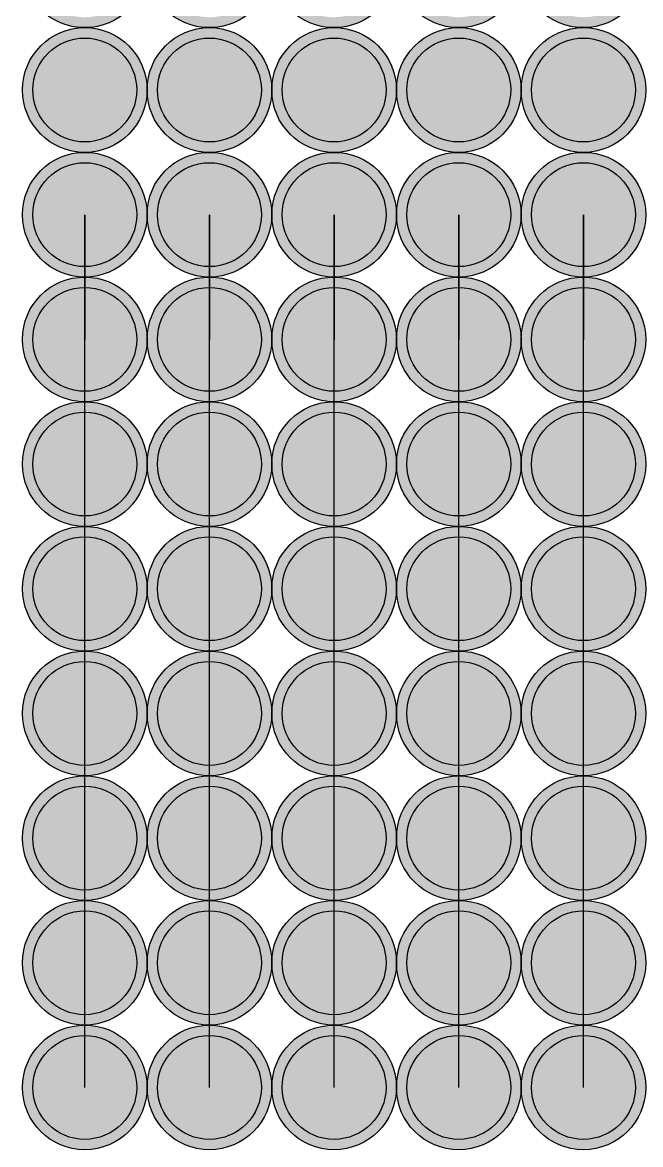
# Model space of a CAD drawing. Header units: inches. Extents: x -713 to 287, y -537 to 251.
# Drawn here: x -369.89 to -362.45, y -479.77 to -466.27 of the extents above; entities that cross this region are included whole.
import ezdxf

# ---------------------------------------------------------------- set-up
doc = ezdxf.new("R2010")
doc.units = ezdxf.units.IN
doc.header["$MEASUREMENT"] = 0

msp = doc.modelspace()

# ---------------------------------------------------------------- hatches: boundary and pattern name
at = {"linetype": 'Continuous'}
h = msp.add_hatch(color=256, dxfattribs=at)
h.set_gradient(color1=(6, 123, 249), one_color=1, tint=1)
h.paths.add_polyline_path([(-369.885, -465.583, 1), (-368.385, -465.583, 1)])
h.paths.add_polyline_path([(-368.51, -465.583, -1), (-369.76, -465.583, -1)], flags=16)
h = msp.add_hatch(color=256, dxfattribs=at)
h.set_gradient(color1=(6, 123, 249), one_color=1, tint=1)
h.paths.add_polyline_path([(-368.385, -465.583, 1), (-366.885, -465.583, 1)])
h.paths.add_polyline_path([(-367.01, -465.583, -1), (-368.26, -465.583, -1)], flags=16)
h = msp.add_hatch(color=256, dxfattribs=at)
h.set_gradient(color1=(6, 123, 249), one_color=1, tint=1)
h.paths.add_polyline_path([(-366.885, -465.583, 1), (-365.385, -465.583, 1)])
h.paths.add_polyline_path([(-365.51, -465.583, -1), (-366.76, -465.583, -1)], flags=16)
h = msp.add_hatch(color=256, dxfattribs=at)
h.set_gradient(color1=(6, 123, 249), one_color=1, tint=1)
h.paths.add_polyline_path([(-365.385, -465.583, 1), (-363.885, -465.583, 1)])
h.paths.add_polyline_path([(-364.01, -465.583, -1), (-365.26, -465.583, -1)], flags=16)
h = msp.add_hatch(color=256, dxfattribs=at)
h.set_gradient(color1=(6, 123, 249), one_color=1, tint=1)
h.paths.add_polyline_path([(-363.885, -465.583, 1), (-362.385, -465.583, 1)])
h.paths.add_polyline_path([(-362.51, -465.583, -1), (-363.76, -465.583, -1)], flags=16)
h = msp.add_hatch(color=256, dxfattribs=at)
h.set_gradient(color1=(6, 123, 249), one_color=1, tint=1)
h.paths.add_polyline_path([(-369.885, -467.083, 1), (-368.385, -467.083, 1)])
h.paths.add_polyline_path([(-368.51, -467.083, -1), (-369.76, -467.083, -1)], flags=16)
h = msp.add_hatch(color=256, dxfattribs=at)
h.set_gradient(color1=(6, 123, 249), one_color=1, tint=1)
h.paths.add_polyline_path([(-368.385, -467.083, 1), (-366.885, -467.083, 1)])
h.paths.add_polyline_path([(-367.01, -467.083, -1), (-368.26, -467.083, -1)], flags=16)
h = msp.add_hatch(color=256, dxfattribs=at)
h.set_gradient(color1=(6, 123, 249), one_color=1, tint=1)
h.paths.add_polyline_path([(-366.885, -467.083, 1), (-365.385, -467.083, 1)])
h.paths.add_polyline_path([(-365.51, -467.083, -1), (-366.76, -467.083, -1)], flags=16)
h = msp.add_hatch(color=256, dxfattribs=at)
h.set_gradient(color1=(6, 123, 249), one_color=1, tint=1)
h.paths.add_polyline_path([(-365.385, -467.083, 1), (-363.885, -467.083, 1)])
h.paths.add_polyline_path([(-364.01, -467.083, -1), (-365.26, -467.083, -1)], flags=16)
h = msp.add_hatch(color=256, dxfattribs=at)
h.set_gradient(color1=(6, 123, 249), one_color=1, tint=1)
h.paths.add_polyline_path([(-363.885, -467.083, 1), (-362.385, -467.083, 1)])
h.paths.add_polyline_path([(-362.51, -467.083, -1), (-363.76, -467.083, -1)], flags=16)
h = msp.add_hatch(color=256, dxfattribs=at)
h.set_gradient(color1=(247, 100, 8), one_color=1, tint=1)
h.paths.add_polyline_path([(-368.51, -467.083, 1), (-369.76, -467.083, 1)])
h = msp.add_hatch(color=256, dxfattribs=at)
h.set_gradient(color1=(247, 100, 8), one_color=1, tint=1)
h.paths.add_polyline_path([(-367.01, -467.083, 1), (-368.26, -467.083, 1)])
h = msp.add_hatch(color=256, dxfattribs=at)
h.set_gradient(color1=(247, 100, 8), one_color=1, tint=1)
h.paths.add_polyline_path([(-365.51, -467.083, 1), (-366.76, -467.083, 1)])
h = msp.add_hatch(color=256, dxfattribs=at)
h.set_gradient(color1=(247, 100, 8), one_color=1, tint=1)
h.paths.add_polyline_path([(-364.01, -467.083, 1), (-365.26, -467.083, 1)])
h = msp.add_hatch(color=256, dxfattribs=at)
h.set_gradient(color1=(247, 100, 8), one_color=1, tint=1)
h.paths.add_polyline_path([(-362.51, -467.083, 1), (-363.76, -467.083, 1)])
h = msp.add_hatch(color=256, dxfattribs=at)
h.set_gradient(color1=(6, 123, 249), one_color=1, tint=1)
h.paths.add_polyline_path([(-369.885, -468.583, 1), (-368.385, -468.583, 1)])
h.paths.add_polyline_path([(-368.51, -468.583, -1), (-369.76, -468.583, -1)], flags=16)
h = msp.add_hatch(color=256, dxfattribs=at)
h.set_gradient(color1=(6, 123, 249), one_color=1, tint=1)
h.paths.add_polyline_path([(-368.385, -468.583, 1), (-366.885, -468.583, 1)])
h.paths.add_polyline_path([(-367.01, -468.583, -1), (-368.26, -468.583, -1)], flags=16)
h = msp.add_hatch(color=256, dxfattribs=at)
h.set_gradient(color1=(6, 123, 249), one_color=1, tint=1)
h.paths.add_polyline_path([(-366.885, -468.583, 1), (-365.385, -468.583, 1)])
h.paths.add_polyline_path([(-365.51, -468.583, -1), (-366.76, -468.583, -1)], flags=16)
h = msp.add_hatch(color=256, dxfattribs=at)
h.set_gradient(color1=(6, 123, 249), one_color=1, tint=1)
h.paths.add_polyline_path([(-365.385, -468.583, 1), (-363.885, -468.583, 1)])
h.paths.add_polyline_path([(-364.01, -468.583, -1), (-365.26, -468.583, -1)], flags=16)
h = msp.add_hatch(color=256, dxfattribs=at)
h.set_gradient(color1=(6, 123, 249), one_color=1, tint=1)
h.paths.add_polyline_path([(-363.885, -468.583, 1), (-362.385, -468.583, 1)])
h.paths.add_polyline_path([(-362.51, -468.583, -1), (-363.76, -468.583, -1)], flags=16)
h = msp.add_hatch(color=256, dxfattribs=at)
h.set_gradient(color1=(247, 100, 8), one_color=1, tint=1)
h.paths.add_polyline_path([(-368.51, -468.583, 1), (-369.76, -468.583, 1)])
h = msp.add_hatch(color=256, dxfattribs=at)
h.set_gradient(color1=(247, 100, 8), one_color=1, tint=1)
h.paths.add_polyline_path([(-367.01, -468.583, 1), (-368.26, -468.583, 1)])
h = msp.add_hatch(color=256, dxfattribs=at)
h.set_gradient(color1=(247, 100, 8), one_color=1, tint=1)
h.paths.add_polyline_path([(-365.51, -468.583, 1), (-366.76, -468.583, 1)])
h = msp.add_hatch(color=256, dxfattribs=at)
h.set_gradient(color1=(247, 100, 8), one_color=1, tint=1)
h.paths.add_polyline_path([(-364.01, -468.583, 1), (-365.26, -468.583, 1)])
h = msp.add_hatch(color=256, dxfattribs=at)
h.set_gradient(color1=(247, 100, 8), one_color=1, tint=1)
h.paths.add_polyline_path([(-362.51, -468.583, 1), (-363.76, -468.583, 1)])
h = msp.add_hatch(color=256, dxfattribs=at)
h.set_gradient(color1=(6, 123, 249), one_color=1, tint=1)
h.paths.add_polyline_path([(-369.885, -470.083, 1), (-368.385, -470.083, 1)])
h.paths.add_polyline_path([(-368.51, -470.083, -1), (-369.76, -470.083, -1)], flags=16)
h = msp.add_hatch(color=256, dxfattribs=at)
h.set_gradient(color1=(6, 123, 249), one_color=1, tint=1)
h.paths.add_polyline_path([(-368.385, -470.083, 1), (-366.885, -470.083, 1)])
h.paths.add_polyline_path([(-367.01, -470.083, -1), (-368.26, -470.083, -1)], flags=16)
h = msp.add_hatch(color=256, dxfattribs=at)
h.set_gradient(color1=(6, 123, 249), one_color=1, tint=1)
h.paths.add_polyline_path([(-366.885, -470.083, 1), (-365.385, -470.083, 1)])
h.paths.add_polyline_path([(-365.51, -470.083, -1), (-366.76, -470.083, -1)], flags=16)
h = msp.add_hatch(color=256, dxfattribs=at)
h.set_gradient(color1=(6, 123, 249), one_color=1, tint=1)
h.paths.add_polyline_path([(-365.385, -470.083, 1), (-363.885, -470.083, 1)])
h.paths.add_polyline_path([(-364.01, -470.083, -1), (-365.26, -470.083, -1)], flags=16)
h = msp.add_hatch(color=256, dxfattribs=at)
h.set_gradient(color1=(6, 123, 249), one_color=1, tint=1)
h.paths.add_polyline_path([(-363.885, -470.083, 1), (-362.385, -470.083, 1)])
h.paths.add_polyline_path([(-362.51, -470.083, -1), (-363.76, -470.083, -1)], flags=16)
h = msp.add_hatch(color=256, dxfattribs=at)
h.set_gradient(color1=(247, 100, 8), one_color=1, tint=1)
h.paths.add_polyline_path([(-368.51, -470.083, 1), (-369.76, -470.083, 1)])
h = msp.add_hatch(color=256, dxfattribs=at)
h.set_gradient(color1=(247, 100, 8), one_color=1, tint=1)
h.paths.add_polyline_path([(-367.01, -470.083, 1), (-368.26, -470.083, 1)])
h = msp.add_hatch(color=256, dxfattribs=at)
h.set_gradient(color1=(247, 100, 8), one_color=1, tint=1)
h.paths.add_polyline_path([(-365.51, -470.083, 1), (-366.76, -470.083, 1)])
h = msp.add_hatch(color=256, dxfattribs=at)
h.set_gradient(color1=(247, 100, 8), one_color=1, tint=1)
h.paths.add_polyline_path([(-364.01, -470.083, 1), (-365.26, -470.083, 1)])
h = msp.add_hatch(color=256, dxfattribs=at)
h.set_gradient(color1=(247, 100, 8), one_color=1, tint=1)
h.paths.add_polyline_path([(-362.51, -470.083, 1), (-363.76, -470.083, 1)])
h = msp.add_hatch(color=256, dxfattribs=at)
h.set_gradient(color1=(6, 123, 249), one_color=1, tint=1)
h.paths.add_polyline_path([(-369.885, -471.583, 1), (-368.385, -471.583, 1)])
h.paths.add_polyline_path([(-368.51, -471.583, -1), (-369.76, -471.583, -1)], flags=16)
h = msp.add_hatch(color=256, dxfattribs=at)
h.set_gradient(color1=(6, 123, 249), one_color=1, tint=1)
h.paths.add_polyline_path([(-368.385, -471.583, 1), (-366.885, -471.583, 1)])
h.paths.add_polyline_path([(-367.01, -471.583, -1), (-368.26, -471.583, -1)], flags=16)
h = msp.add_hatch(color=256, dxfattribs=at)
h.set_gradient(color1=(6, 123, 249), one_color=1, tint=1)
h.paths.add_polyline_path([(-366.885, -471.583, 1), (-365.385, -471.583, 1)])
h.paths.add_polyline_path([(-365.51, -471.583, -1), (-366.76, -471.583, -1)], flags=16)
h = msp.add_hatch(color=256, dxfattribs=at)
h.set_gradient(color1=(6, 123, 249), one_color=1, tint=1)
h.paths.add_polyline_path([(-365.385, -471.583, 1), (-363.885, -471.583, 1)])
h.paths.add_polyline_path([(-364.01, -471.583, -1), (-365.26, -471.583, -1)], flags=16)
h = msp.add_hatch(color=256, dxfattribs=at)
h.set_gradient(color1=(6, 123, 249), one_color=1, tint=1)
h.paths.add_polyline_path([(-363.885, -471.583, 1), (-362.385, -471.583, 1)])
h.paths.add_polyline_path([(-362.51, -471.583, -1), (-363.76, -471.583, -1)], flags=16)
h = msp.add_hatch(color=256, dxfattribs=at)
h.set_gradient(color1=(247, 100, 8), one_color=1, tint=1)
h.paths.add_polyline_path([(-368.51, -471.583, 1), (-369.76, -471.583, 1)])
h = msp.add_hatch(color=256, dxfattribs=at)
h.set_gradient(color1=(247, 100, 8), one_color=1, tint=1)
h.paths.add_polyline_path([(-367.01, -471.583, 1), (-368.26, -471.583, 1)])
h = msp.add_hatch(color=256, dxfattribs=at)
h.set_gradient(color1=(247, 100, 8), one_color=1, tint=1)
h.paths.add_polyline_path([(-365.51, -471.583, 1), (-366.76, -471.583, 1)])
h = msp.add_hatch(color=256, dxfattribs=at)
h.set_gradient(color1=(247, 100, 8), one_color=1, tint=1)
h.paths.add_polyline_path([(-364.01, -471.583, 1), (-365.26, -471.583, 1)])
h = msp.add_hatch(color=256, dxfattribs=at)
h.set_gradient(color1=(247, 100, 8), one_color=1, tint=1)
h.paths.add_polyline_path([(-362.51, -471.583, 1), (-363.76, -471.583, 1)])
h = msp.add_hatch(color=256, dxfattribs=at)
h.set_gradient(color1=(6, 123, 249), one_color=1, tint=1)
h.paths.add_polyline_path([(-369.885, -473.083, 1), (-368.385, -473.083, 1)])
h.paths.add_polyline_path([(-368.51, -473.083, -1), (-369.76, -473.083, -1)], flags=16)
h = msp.add_hatch(color=256, dxfattribs=at)
h.set_gradient(color1=(6, 123, 249), one_color=1, tint=1)
h.paths.add_polyline_path([(-368.385, -473.083, 1), (-366.885, -473.083, 1)])
h.paths.add_polyline_path([(-367.01, -473.083, -1), (-368.26, -473.083, -1)], flags=16)
h = msp.add_hatch(color=256, dxfattribs=at)
h.set_gradient(color1=(6, 123, 249), one_color=1, tint=1)
h.paths.add_polyline_path([(-366.885, -473.083, 1), (-365.385, -473.083, 1)])
h.paths.add_polyline_path([(-365.51, -473.083, -1), (-366.76, -473.083, -1)], flags=16)
h = msp.add_hatch(color=256, dxfattribs=at)
h.set_gradient(color1=(6, 123, 249), one_color=1, tint=1)
h.paths.add_polyline_path([(-365.385, -473.083, 1), (-363.885, -473.083, 1)])
h.paths.add_polyline_path([(-364.01, -473.083, -1), (-365.26, -473.083, -1)], flags=16)
h = msp.add_hatch(color=256, dxfattribs=at)
h.set_gradient(color1=(6, 123, 249), one_color=1, tint=1)
h.paths.add_polyline_path([(-363.885, -473.083, 1), (-362.385, -473.083, 1)])
h.paths.add_polyline_path([(-362.51, -473.083, -1), (-363.76, -473.083, -1)], flags=16)
h = msp.add_hatch(color=256, dxfattribs=at)
h.set_gradient(color1=(247, 100, 8), one_color=1, tint=1)
h.paths.add_polyline_path([(-368.51, -473.083, 1), (-369.76, -473.083, 1)])
h = msp.add_hatch(color=256, dxfattribs=at)
h.set_gradient(color1=(247, 100, 8), one_color=1, tint=1)
h.paths.add_polyline_path([(-367.01, -473.083, 1), (-368.26, -473.083, 1)])
h = msp.add_hatch(color=256, dxfattribs=at)
h.set_gradient(color1=(247, 100, 8), one_color=1, tint=1)
h.paths.add_polyline_path([(-365.51, -473.083, 1), (-366.76, -473.083, 1)])
h = msp.add_hatch(color=256, dxfattribs=at)
h.set_gradient(color1=(247, 100, 8), one_color=1, tint=1)
h.paths.add_polyline_path([(-364.01, -473.083, 1), (-365.26, -473.083, 1)])
h = msp.add_hatch(color=256, dxfattribs=at)
h.set_gradient(color1=(247, 100, 8), one_color=1, tint=1)
h.paths.add_polyline_path([(-362.51, -473.083, 1), (-363.76, -473.083, 1)])
h = msp.add_hatch(color=256, dxfattribs=at)
h.set_gradient(color1=(6, 123, 249), one_color=1, tint=1)
h.paths.add_polyline_path([(-369.885, -474.583, 1), (-368.385, -474.583, 1)])
h.paths.add_polyline_path([(-368.51, -474.583, -1), (-369.76, -474.583, -1)], flags=16)
h = msp.add_hatch(color=256, dxfattribs=at)
h.set_gradient(color1=(6, 123, 249), one_color=1, tint=1)
h.paths.add_polyline_path([(-368.385, -474.583, 1), (-366.885, -474.583, 1)])
h.paths.add_polyline_path([(-367.01, -474.583, -1), (-368.26, -474.583, -1)], flags=16)
h = msp.add_hatch(color=256, dxfattribs=at)
h.set_gradient(color1=(6, 123, 249), one_color=1, tint=1)
h.paths.add_polyline_path([(-366.885, -474.583, 1), (-365.385, -474.583, 1)])
h.paths.add_polyline_path([(-365.51, -474.583, -1), (-366.76, -474.583, -1)], flags=16)
h = msp.add_hatch(color=256, dxfattribs=at)
h.set_gradient(color1=(6, 123, 249), one_color=1, tint=1)
h.paths.add_polyline_path([(-365.385, -474.583, 1), (-363.885, -474.583, 1)])
h.paths.add_polyline_path([(-364.01, -474.583, -1), (-365.26, -474.583, -1)], flags=16)
h = msp.add_hatch(color=256, dxfattribs=at)
h.set_gradient(color1=(6, 123, 249), one_color=1, tint=1)
h.paths.add_polyline_path([(-363.885, -474.583, 1), (-362.385, -474.583, 1)])
h.paths.add_polyline_path([(-362.51, -474.583, -1), (-363.76, -474.583, -1)], flags=16)
h = msp.add_hatch(color=256, dxfattribs=at)
h.set_gradient(color1=(247, 100, 8), one_color=1, tint=1)
h.paths.add_polyline_path([(-368.51, -474.583, 1), (-369.76, -474.583, 1)])
h = msp.add_hatch(color=256, dxfattribs=at)
h.set_gradient(color1=(247, 100, 8), one_color=1, tint=1)
h.paths.add_polyline_path([(-367.01, -474.583, 1), (-368.26, -474.583, 1)])
h = msp.add_hatch(color=256, dxfattribs=at)
h.set_gradient(color1=(247, 100, 8), one_color=1, tint=1)
h.paths.add_polyline_path([(-365.51, -474.583, 1), (-366.76, -474.583, 1)])
h = msp.add_hatch(color=256, dxfattribs=at)
h.set_gradient(color1=(247, 100, 8), one_color=1, tint=1)
h.paths.add_polyline_path([(-364.01, -474.583, 1), (-365.26, -474.583, 1)])
h = msp.add_hatch(color=256, dxfattribs=at)
h.set_gradient(color1=(247, 100, 8), one_color=1, tint=1)
h.paths.add_polyline_path([(-362.51, -474.583, 1), (-363.76, -474.583, 1)])
h = msp.add_hatch(color=256, dxfattribs=at)
h.set_gradient(color1=(6, 123, 249), one_color=1, tint=1)
h.paths.add_polyline_path([(-369.885, -476.083, 1), (-368.385, -476.083, 1)])
h.paths.add_polyline_path([(-368.51, -476.083, -1), (-369.76, -476.083, -1)], flags=16)
h = msp.add_hatch(color=256, dxfattribs=at)
h.set_gradient(color1=(6, 123, 249), one_color=1, tint=1)
h.paths.add_polyline_path([(-368.385, -476.083, 1), (-366.885, -476.083, 1)])
h.paths.add_polyline_path([(-367.01, -476.083, -1), (-368.26, -476.083, -1)], flags=16)
h = msp.add_hatch(color=256, dxfattribs=at)
h.set_gradient(color1=(6, 123, 249), one_color=1, tint=1)
h.paths.add_polyline_path([(-366.885, -476.083, 1), (-365.385, -476.083, 1)])
h.paths.add_polyline_path([(-365.51, -476.083, -1), (-366.76, -476.083, -1)], flags=16)
h = msp.add_hatch(color=256, dxfattribs=at)
h.set_gradient(color1=(6, 123, 249), one_color=1, tint=1)
h.paths.add_polyline_path([(-365.385, -476.083, 1), (-363.885, -476.083, 1)])
h.paths.add_polyline_path([(-364.01, -476.083, -1), (-365.26, -476.083, -1)], flags=16)
h = msp.add_hatch(color=256, dxfattribs=at)
h.set_gradient(color1=(6, 123, 249), one_color=1, tint=1)
h.paths.add_polyline_path([(-363.885, -476.083, 1), (-362.385, -476.083, 1)])
h.paths.add_polyline_path([(-362.51, -476.083, -1), (-363.76, -476.083, -1)], flags=16)
h = msp.add_hatch(color=256, dxfattribs=at)
h.set_gradient(color1=(247, 100, 8), one_color=1, tint=1)
h.paths.add_polyline_path([(-368.51, -476.083, 1), (-369.76, -476.083, 1)])
h = msp.add_hatch(color=256, dxfattribs=at)
h.set_gradient(color1=(247, 100, 8), one_color=1, tint=1)
h.paths.add_polyline_path([(-367.01, -476.083, 1), (-368.26, -476.083, 1)])
h = msp.add_hatch(color=256, dxfattribs=at)
h.set_gradient(color1=(247, 100, 8), one_color=1, tint=1)
h.paths.add_polyline_path([(-365.51, -476.083, 1), (-366.76, -476.083, 1)])
h = msp.add_hatch(color=256, dxfattribs=at)
h.set_gradient(color1=(247, 100, 8), one_color=1, tint=1)
h.paths.add_polyline_path([(-364.01, -476.083, 1), (-365.26, -476.083, 1)])
h = msp.add_hatch(color=256, dxfattribs=at)
h.set_gradient(color1=(247, 100, 8), one_color=1, tint=1)
h.paths.add_polyline_path([(-362.51, -476.083, 1), (-363.76, -476.083, 1)])
h = msp.add_hatch(color=256, dxfattribs=at)
h.set_gradient(color1=(6, 123, 249), one_color=1, tint=1)
h.paths.add_polyline_path([(-369.885, -477.583, 1), (-368.385, -477.583, 1)])
h.paths.add_polyline_path([(-368.51, -477.583, -1), (-369.76, -477.583, -1)], flags=16)
h = msp.add_hatch(color=256, dxfattribs=at)
h.set_gradient(color1=(6, 123, 249), one_color=1, tint=1)
h.paths.add_polyline_path([(-368.385, -477.583, 1), (-366.885, -477.583, 1)])
h.paths.add_polyline_path([(-367.01, -477.583, -1), (-368.26, -477.583, -1)], flags=16)
h = msp.add_hatch(color=256, dxfattribs=at)
h.set_gradient(color1=(6, 123, 249), one_color=1, tint=1)
h.paths.add_polyline_path([(-366.885, -477.583, 1), (-365.385, -477.583, 1)])
h.paths.add_polyline_path([(-365.51, -477.583, -1), (-366.76, -477.583, -1)], flags=16)
h = msp.add_hatch(color=256, dxfattribs=at)
h.set_gradient(color1=(6, 123, 249), one_color=1, tint=1)
h.paths.add_polyline_path([(-365.385, -477.583, 1), (-363.885, -477.583, 1)])
h.paths.add_polyline_path([(-364.01, -477.583, -1), (-365.26, -477.583, -1)], flags=16)
h = msp.add_hatch(color=256, dxfattribs=at)
h.set_gradient(color1=(6, 123, 249), one_color=1, tint=1)
h.paths.add_polyline_path([(-363.885, -477.583, 1), (-362.385, -477.583, 1)])
h.paths.add_polyline_path([(-362.51, -477.583, -1), (-363.76, -477.583, -1)], flags=16)
h = msp.add_hatch(color=256, dxfattribs=at)
h.set_gradient(color1=(247, 100, 8), one_color=1, tint=1)
h.paths.add_polyline_path([(-368.51, -477.583, 1), (-369.76, -477.583, 1)])
h = msp.add_hatch(color=256, dxfattribs=at)
h.set_gradient(color1=(247, 100, 8), one_color=1, tint=1)
h.paths.add_polyline_path([(-367.01, -477.583, 1), (-368.26, -477.583, 1)])
h = msp.add_hatch(color=256, dxfattribs=at)
h.set_gradient(color1=(247, 100, 8), one_color=1, tint=1)
h.paths.add_polyline_path([(-365.51, -477.583, 1), (-366.76, -477.583, 1)])
h = msp.add_hatch(color=256, dxfattribs=at)
h.set_gradient(color1=(247, 100, 8), one_color=1, tint=1)
h.paths.add_polyline_path([(-364.01, -477.583, 1), (-365.26, -477.583, 1)])
h = msp.add_hatch(color=256, dxfattribs=at)
h.set_gradient(color1=(247, 100, 8), one_color=1, tint=1)
h.paths.add_polyline_path([(-362.51, -477.583, 1), (-363.76, -477.583, 1)])
h = msp.add_hatch(color=256, dxfattribs=at)
h.set_gradient(color1=(6, 123, 249), one_color=1, tint=1)
h.paths.add_polyline_path([(-369.885, -479.083, 1), (-368.385, -479.083, 1)])
h.paths.add_polyline_path([(-368.51, -479.083, -1), (-369.76, -479.083, -1)], flags=16)
h = msp.add_hatch(color=256, dxfattribs=at)
h.set_gradient(color1=(6, 123, 249), one_color=1, tint=1)
h.paths.add_polyline_path([(-368.385, -479.083, 1), (-366.885, -479.083, 1)])
h.paths.add_polyline_path([(-367.01, -479.083, -1), (-368.26, -479.083, -1)], flags=16)
h = msp.add_hatch(color=256, dxfattribs=at)
h.set_gradient(color1=(6, 123, 249), one_color=1, tint=1)
h.paths.add_polyline_path([(-366.885, -479.083, 1), (-365.385, -479.083, 1)])
h.paths.add_polyline_path([(-365.51, -479.083, -1), (-366.76, -479.083, -1)], flags=16)
h = msp.add_hatch(color=256, dxfattribs=at)
h.set_gradient(color1=(6, 123, 249), one_color=1, tint=1)
h.paths.add_polyline_path([(-365.385, -479.083, 1), (-363.885, -479.083, 1)])
h.paths.add_polyline_path([(-364.01, -479.083, -1), (-365.26, -479.083, -1)], flags=16)
h = msp.add_hatch(color=256, dxfattribs=at)
h.set_gradient(color1=(6, 123, 249), one_color=1, tint=1)
h.paths.add_polyline_path([(-363.885, -479.083, 1), (-362.385, -479.083, 1)])
h.paths.add_polyline_path([(-362.51, -479.083, -1), (-363.76, -479.083, -1)], flags=16)
h = msp.add_hatch(color=256, dxfattribs=at)
h.set_gradient(color1=(247, 100, 8), one_color=1, tint=1)
h.paths.add_polyline_path([(-368.51, -479.083, 1), (-369.76, -479.083, 1)])
h = msp.add_hatch(color=256, dxfattribs=at)
h.set_gradient(color1=(247, 100, 8), one_color=1, tint=1)
h.paths.add_polyline_path([(-367.01, -479.083, 1), (-368.26, -479.083, 1)])
h = msp.add_hatch(color=256, dxfattribs=at)
h.set_gradient(color1=(247, 100, 8), one_color=1, tint=1)
h.paths.add_polyline_path([(-365.51, -479.083, 1), (-366.76, -479.083, 1)])
h = msp.add_hatch(color=256, dxfattribs=at)
h.set_gradient(color1=(247, 100, 8), one_color=1, tint=1)
h.paths.add_polyline_path([(-364.01, -479.083, 1), (-365.26, -479.083, 1)])
h = msp.add_hatch(color=256, dxfattribs=at)
h.set_gradient(color1=(247, 100, 8), one_color=1, tint=1)
h.paths.add_polyline_path([(-362.51, -479.083, 1), (-363.76, -479.083, 1)])

# ---------------------------------------------------------------- linework, layer by layer
for p, q in [((-369.135, -470.083), (-369.135, -468.583)), ((-369.135, -468.583), (-369.135, -470.083)), ((-367.635, -470.083), (-367.635, -468.583)), ((-367.635, -468.583), (-367.635, -470.083)), ((-366.135, -470.083), (-366.135, -468.583)), ((-366.135, -468.583), (-366.135, -470.083)), ((-364.635, -470.083), (-364.635, -468.583)), ((-364.635, -468.583), (-364.635, -470.083)), ((-363.135, -470.083), (-363.135, -468.583)), ((-363.135, -468.583), (-363.135, -470.083)), ((-369.135, -471.583), (-369.135, -470.083)), ((-367.635, -471.583), (-367.635, -470.083)), ((-366.135, -471.583), (-366.135, -470.083)), ((-364.635, -471.583), (-364.635, -470.083)), ((-363.135, -471.583), (-363.135, -470.083)), ((-369.135, -473.083), (-369.135, -471.583)), ((-367.635, -473.083), (-367.635, -471.583)), ((-366.135, -473.083), (-366.135, -471.583)), ((-364.635, -473.083), (-364.635, -471.583)), ((-363.135, -473.083), (-363.135, -471.583)), ((-369.135, -474.583), (-369.135, -473.083)), ((-367.635, -474.583), (-367.635, -473.083)), ((-366.135, -474.583), (-366.135, -473.083)), ((-364.635, -474.583), (-364.635, -473.083)), ((-363.135, -474.583), (-363.135, -473.083)), ((-369.135, -476.083), (-369.135, -474.583)), ((-367.635, -476.083), (-367.635, -474.583)), ((-366.135, -476.083), (-366.135, -474.583)), ((-364.635, -476.083), (-364.635, -474.583)), ((-363.135, -476.083), (-363.135, -474.583)), ((-369.135, -477.583), (-369.135, -476.083)), ((-367.635, -477.583), (-367.635, -476.083)), ((-366.135, -477.583), (-366.135, -476.083)), ((-364.635, -477.583), (-364.635, -476.083)), ((-363.135, -477.583), (-363.135, -476.083)), ((-369.135, -479.083), (-369.135, -477.583)), ((-367.635, -479.083), (-367.635, -477.583)), ((-366.135, -479.083), (-366.135, -477.583)), ((-364.635, -479.083), (-364.635, -477.583)), ((-363.135, -479.083), (-363.135, -477.583))]:
    msp.add_line(p, q, dxfattribs=at)
for centre, radius in [((-369.135, -465.583), 0.75), ((-367.635, -465.583), 0.75), ((-366.135, -465.583), 0.75), ((-364.635, -465.583), 0.75), ((-363.135, -465.583), 0.75), ((-369.135, -467.083), 0.75), ((-367.635, -467.083), 0.75), ((-366.135, -467.083), 0.75), ((-364.635, -467.083), 0.75), ((-363.135, -467.083), 0.75), ((-369.135, -467.083), 0.625), ((-367.635, -467.083), 0.625), ((-366.135, -467.083), 0.625), ((-364.635, -467.083), 0.625), ((-363.135, -467.083), 0.625), ((-369.135, -468.583), 0.75), ((-367.635, -468.583), 0.75), ((-366.135, -468.583), 0.75), ((-364.635, -468.583), 0.75), ((-363.135, -468.583), 0.75), ((-369.135, -468.583), 0.625), ((-367.635, -468.583), 0.625), ((-366.135, -468.583), 0.625), ((-364.635, -468.583), 0.625), ((-363.135, -468.583), 0.625), ((-369.135, -470.083), 0.75), ((-367.635, -470.083), 0.75), ((-366.135, -470.083), 0.75), ((-364.635, -470.083), 0.75), ((-363.135, -470.083), 0.75), ((-369.135, -470.083), 0.625), ((-367.635, -470.083), 0.625), ((-366.135, -470.083), 0.625), ((-364.635, -470.083), 0.625), ((-363.135, -470.083), 0.625), ((-369.135, -471.583), 0.75), ((-367.635, -471.583), 0.75), ((-366.135, -471.583), 0.75), ((-364.635, -471.583), 0.75), ((-363.135, -471.583), 0.75), ((-369.135, -471.583), 0.625), ((-367.635, -471.583), 0.625), ((-366.135, -471.583), 0.625), ((-364.635, -471.583), 0.625), ((-363.135, -471.583), 0.625), ((-369.135, -473.083), 0.75), ((-367.635, -473.083), 0.75), ((-366.135, -473.083), 0.75), ((-364.635, -473.083), 0.75), ((-363.135, -473.083), 0.75), ((-369.135, -473.083), 0.625), ((-367.635, -473.083), 0.625), ((-366.135, -473.083), 0.625), ((-364.635, -473.083), 0.625), ((-363.135, -473.083), 0.625), ((-369.135, -474.583), 0.75), ((-367.635, -474.583), 0.75), ((-366.135, -474.583), 0.75), ((-364.635, -474.583), 0.75), ((-363.135, -474.583), 0.75), ((-369.135, -474.583), 0.625), ((-367.635, -474.583), 0.625), ((-366.135, -474.583), 0.625), ((-364.635, -474.583), 0.625), ((-363.135, -474.583), 0.625), ((-369.135, -476.083), 0.75), ((-367.635, -476.083), 0.75), ((-366.135, -476.083), 0.75), ((-364.635, -476.083), 0.75), ((-363.135, -476.083), 0.75), ((-369.135, -476.083), 0.625), ((-367.635, -476.083), 0.625), ((-366.135, -476.083), 0.625), ((-364.635, -476.083), 0.625), ((-363.135, -476.083), 0.625), ((-369.135, -477.583), 0.75), ((-367.635, -477.583), 0.75), ((-366.135, -477.583), 0.75), ((-364.635, -477.583), 0.75), ((-363.135, -477.583), 0.75), ((-369.135, -477.583), 0.625), ((-367.635, -477.583), 0.625), ((-366.135, -477.583), 0.625), ((-364.635, -477.583), 0.625), ((-363.135, -477.583), 0.625), ((-369.135, -479.083), 0.75), ((-367.635, -479.083), 0.75), ((-366.135, -479.083), 0.75), ((-364.635, -479.083), 0.75), ((-363.135, -479.083), 0.75), ((-369.135, -479.083), 0.625), ((-367.635, -479.083), 0.625), ((-366.135, -479.083), 0.625), ((-364.635, -479.083), 0.625), ((-363.135, -479.083), 0.625)]:
    msp.add_circle(centre, radius, dxfattribs=at)

doc.saveas('drawing.dxf')
